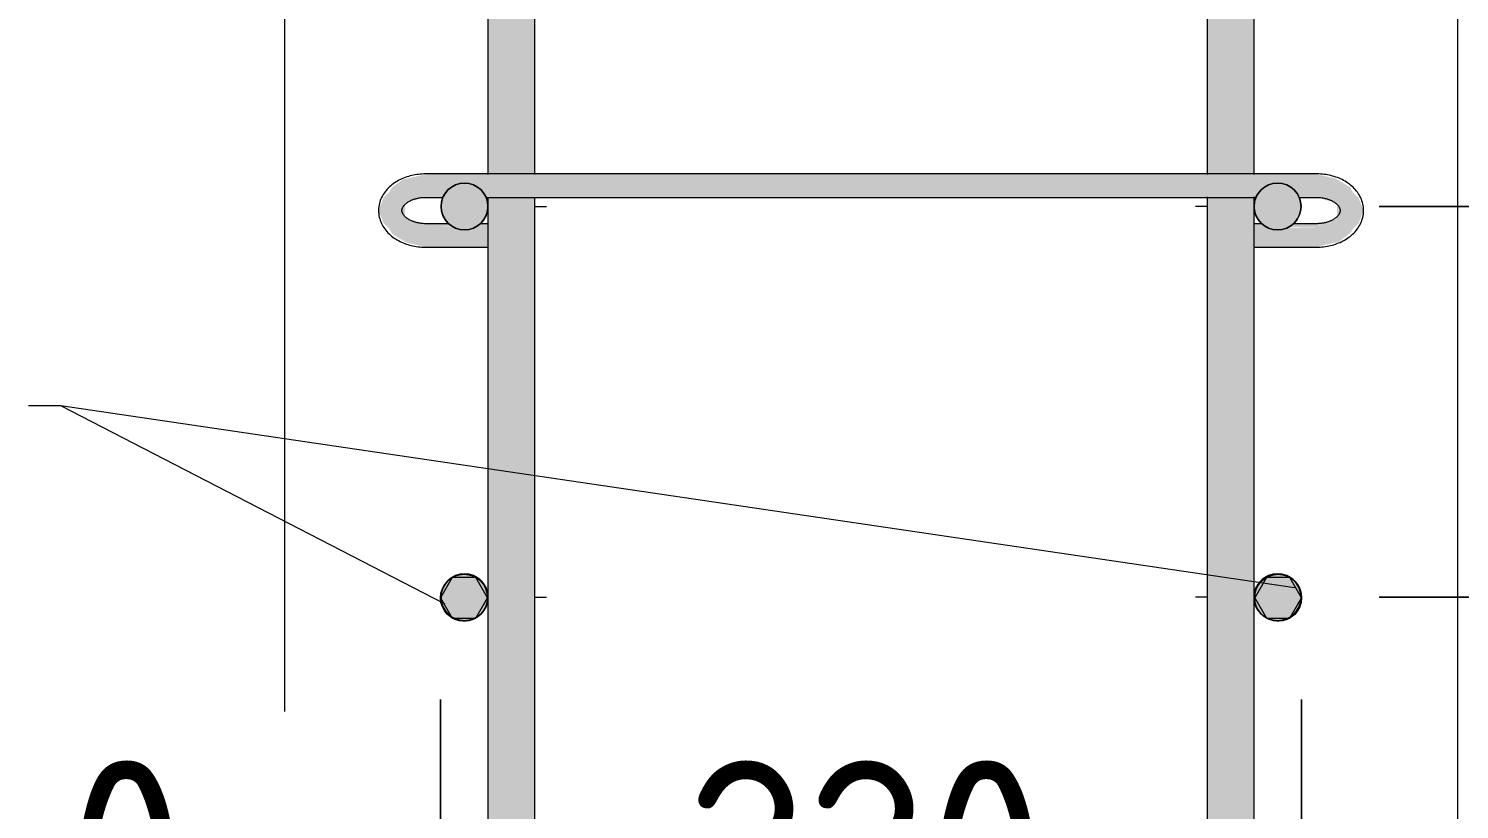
# Model space of a CAD drawing. Header units: millimetres. Extents: x 23200 to 49062, y -2858 to 35213.
# Drawn here: x 37135.6 to 37501.6, y -1504.3 to -1304.5 of the extents above; entities that cross this region are included whole.
import ezdxf

# ---------------------------------------------------------------- set-up
doc = ezdxf.new("R2010")
doc.units = ezdxf.units.MM
for name, color, linetype, lineweight in [('AA_Dim', 7, 'Continuous', 9), ('AA_Dim-20', 7, 'Continuous', 9), ('AA_Oformlenie', 7, 'Continuous', 9), ('AA_Vinoska', 7, 'Continuous', 9), ('AF_Stena_Гидроизоляция', 253, 'Continuous', 20), ('AF_Stena_Опалубка', 253, 'Continuous', 20), ('KR_Armatura', 7, 'Continuous', 20), ('KR_Armatura_Tonkie', 7, 'Continuous', 20)]:
    doc.layers.add(name, color=color, linetype=linetype, lineweight=lineweight)
doc.styles.add('ISOCPEUR_1', font='isocpeur.ttf', dxfattribs={"width": 0.9, "height": 50})
doc.dimstyles.new('00_Точн_3_знака__прозр_', dxfattribs={"dimscale": 304.8, "dimtxt": 49.799059, "dimasz": 0.111549, "dimexe": 0.098425, "dimexo": 0.065617, "dimgap": 0.006562, "dimtad": 1, "dimdec": 3, "dimrnd": 0.001, "dimdsep": 46, "dimtxsty": 'ISOCPEUR_1', "dimblk1": 'OBLIQUE', "dimblk2": 'OBLIQUE', "dimsah": 1, "dimcen": 0.09, "dimdle": 0.098425, "dimazin": 0, "dimtfac": 1, "dimtdec": 4, "dimtix": 1, "dimtmove": 0, "dimatfit": 3, "dimfxl": 1, "dimtvp": 1, "dimtolj": 1, "dimtzin": 0, "dimlwd": 18, "dimlwe": 18, "dimarcsym": 2})
doc.dimstyles.new('00_Точн_3_знака__прозр__1', dxfattribs={"dimscale": 304.8, "dimtxt": 49.799059, "dimasz": 0.111549, "dimexe": 0.098425, "dimexo": 0.065617, "dimgap": 0.006562, "dimtad": 1, "dimdec": 3, "dimrnd": 0.001, "dimdsep": 46, "dimtxsty": 'ISOCPEUR_1', "dimblk1": 'OBLIQUE', "dimblk2": 'OBLIQUE', "dimsah": 1, "dimcen": 0.09, "dimdle": 0.098425, "dimazin": 0, "dimtfac": 1, "dimtdec": 4, "dimtix": 1, "dimtmove": 1, "dimatfit": 3, "dimfxl": 1, "dimtvp": 1, "dimtolj": 1, "dimtzin": 0, "dimlwd": 18, "dimlwe": 18, "dimarcsym": 2})
doc.dimstyles.new('05_Округл_1мм__непрозр_', dxfattribs={"dimscale": 304.8, "dimtxt": 49.799059, "dimasz": 0.111549, "dimexe": 0.098425, "dimexo": 0.065617, "dimgap": 0.006562, "dimtad": 1, "dimdec": 0, "dimdsep": 46, "dimtxsty": 'ISOCPEUR_1', "dimblk1": 'OBLIQUE', "dimblk2": 'OBLIQUE', "dimsah": 1, "dimcen": 0.09, "dimdle": 0.098425, "dimazin": 0, "dimtfac": 1, "dimtdec": 4, "dimtix": 1, "dimtmove": 1, "dimatfit": 3, "dimfxl": 1, "dimtvp": 1, "dimtfill": 1, "dimtolj": 1, "dimtzin": 0, "dimlwd": 18, "dimlwe": 18, "dimarcsym": 2})
doc.dimstyles.new('05_Округл_1мм__непрозр__1', dxfattribs={"dimscale": 304.8, "dimtxt": 49.799059, "dimasz": 0.111549, "dimexe": 0.098425, "dimexo": 0.065617, "dimgap": 0.006562, "dimtad": 1, "dimdec": 0, "dimdsep": 46, "dimtxsty": 'ISOCPEUR_1', "dimblk1": 'OBLIQUE', "dimblk2": 'OBLIQUE', "dimsah": 1, "dimcen": 0.09, "dimdle": 0.098425, "dimazin": 0, "dimtfac": 1, "dimtdec": 4, "dimtix": 1, "dimtmove": 0, "dimatfit": 3, "dimfxl": 1, "dimtvp": 1, "dimtfill": 1, "dimtolj": 1, "dimtzin": 0, "dimlwd": 18, "dimlwe": 18, "dimarcsym": 2})

# ---------------------------------------------------------------- blocks, each defined once
blk = doc.blocks.new('265_Выпуск П одной длины _НесАрм_РабПлоск_ - В2 _d12_ T_300-3836849-Сечение 8')
at = {"layer": 'KR_Armatura_Tonkie'}
h = blk.add_hatch(color=256, dxfattribs=at)
h.paths.add_polyline_path([(27406.51, -1918.47), (27414.06, -1918.47), (27413.86, -1708), (27402.06, -1708), (27402.27, -1918.47), (27405.06, -1918.47)])
h.paths.add_polyline_path([(27403.03, -1692), (27414.06, -1692), (27413.86, -1647.68), (27402.06, -1647.68), (27402.27, -1692), (27402.87, -1692)])
h.paths.add_polyline_path([(27408.06, -1641.75), (27414.06, -1641.68), (27413.86, -1347.68), (27402.06, -1347.68), (27402.27, -1641.68), (27406.83, -1641.73)])
h.paths.add_polyline_path([(27408.06, -1341.75), (27414.06, -1341.68), (27413.86, -1296.73), (27402.06, -1296.73), (27402.27, -1341.68), (27407.18, -1341.74)])
h.paths.add_polyline_path([(27408.8, -1280.73), (27414.06, -1280.73), (27413.86, -1103.13), (27402.06, -1103.13), (27402.27, -1280.73), (27408.06, -1280.73)])
h.paths.add_polyline_path([(27403.45, -1095.13), (27414.06, -1095.13), (27413.86, -582.47), (27402.06, -582.47), (27402.27, -1095.13), (27402.87, -1095.13)])
h = blk.add_hatch(color=256, dxfattribs=at)
h.paths.add_polyline_path([(27589.06, -1918.47), (27598.06, -1918.47), (27597.86, -1708), (27586.06, -1708), (27586.29, -1918.47), (27587.82, -1918.47)])
h.paths.add_polyline_path([(27596.3, -1692), (27598.06, -1692), (27597.86, -1647.68), (27586.06, -1647.68), (27586.27, -1692), (27595.27, -1692)])
h.paths.add_polyline_path([(27592.06, -1641.75), (27598.06, -1641.68), (27597.86, -1347.68), (27586.06, -1347.68), (27586.27, -1641.68), (27590.83, -1641.73)])
h.paths.add_polyline_path([(27592.06, -1341.75), (27598.06, -1341.68), (27597.86, -1296.73), (27586.06, -1296.73), (27586.27, -1341.68), (27591.18, -1341.74)])
h.paths.add_polyline_path([(27592.8, -1280.73), (27598.06, -1280.73), (27597.86, -1103.89), (27590.51, -1103.13), (27586.06, -1103.13), (27586.27, -1280.73), (27592.06, -1280.73)])
h.paths.add_polyline_path([(27598.06, -1095.92), (27597.86, -582.47), (27586.06, -582.47), (27586.27, -1095.13), (27593.61, -1095.33), (27597.94, -1095.9)])
for p, q in [((27402.06, -1296.73), (27402.06, -1341.8)), ((27414.06, -1341.82), (27414.06, -1296.73)), ((27586.06, -1296.73), (27586.06, -1341.78)), ((27598.06, -1341.78), (27598.06, -1296.73)), ((27402.06, -1347.58), (27402.06, -1641.8)), ((27414.06, -1641.82), (27414.06, -1347.58)), ((27586.06, -1347.54), (27586.06, -1641.78)), ((27598.06, -1641.78), (27598.06, -1347.56))]:
    blk.add_line(p, q, dxfattribs=at)
blk = doc.blocks.new('265_Выпуск П одной длины _НесАрм_РабПлоск_ - В2 _d12_ T_300-V43-Сечение 8')
at = {"layer": 'KR_Armatura_Tonkie'}
for p, q in [((27402.06, -1296.73), (27402.06, -1341.69)), ((27414.06, -1341.69), (27414.06, -1296.73)), ((27586.06, -1296.73), (27586.06, -1341.68)), ((27598.06, -1341.68), (27598.06, -1296.73)), ((27402.06, -1347.68), (27402.06, -1354.45)), ((27414.06, -1641.69), (27414.06, -1347.68)), ((27586.06, -1347.67), (27586.06, -1641.68)), ((27598.06, -1354.41), (27598.06, -1347.67)), ((27402.06, -1360.41), (27402.06, -1641.69)), ((27598.06, -1641.68), (27598.06, -1360.37))]:
    blk.add_line(p, q, dxfattribs=at)
blk = doc.blocks.new('350_Стержень П торец СК-СГ _НесАрм_РабПлоск_ - 350_Стержень П торец СК-СГ _НесАрм_РабПлоск_-3935290-Сечение 8')
at = {"layer": 'KR_Armatura_Tonkie'}
for points in [[(27396.06, -1456), (27397.67, -1455.77), (27399.06, -1455.2), (27400.3, -1454.24), (27401.26, -1453), (27401.86, -1451.55), (27402.06, -1450), (27401.86, -1448.45), (27401.07, -1446.75), (27400.3, -1445.76), (27399.06, -1444.8), (27397.61, -1444.2), (27396.06, -1444), (27394.51, -1444.2), (27393.06, -1444.8), (27391.82, -1445.76), (27390.87, -1447), (27390.27, -1448.45), (27390.06, -1450), (27390.27, -1451.55), (27390.87, -1453), (27391.82, -1454.24), (27393.06, -1455.2), (27394.51, -1455.8)], [(27604.06, -1456), (27605.67, -1455.77), (27607.06, -1455.2), (27608.3, -1454.24), (27609.26, -1453), (27609.86, -1451.55), (27610.06, -1450), (27609.86, -1448.45), (27609.26, -1447), (27608.3, -1445.76), (27607.06, -1444.8), (27605.61, -1444.2), (27604.06, -1444), (27602.51, -1444.2), (27600.83, -1444.98), (27599.82, -1445.76), (27598.87, -1447), (27598.27, -1448.45), (27598.06, -1450), (27598.27, -1451.55), (27598.87, -1453), (27599.82, -1454.24), (27601.06, -1455.2), (27602.51, -1455.8)]]:
    blk.add_hatch(color=256, dxfattribs=at).paths.add_polyline_path(points)
at = {"layer": 'AA_Oformlenie'}
for centre, start, end in [((27396.06, -1450), 90, 270), ((27396.06, -1450), 270, 90), ((27604.06, -1450), 90, 270), ((27604.06, -1450), 270, 90)]:
    blk.add_arc(centre, 6, start, end, dxfattribs=at)
at = {"layer": 'KR_Armatura_Tonkie'}
for p, q in [((27414.06, -1450), (27417.06, -1450)), ((27586.06, -1450), (27583.06, -1450))]:
    blk.add_line(p, q, dxfattribs=at)
for centre in [(27396.06, -1450), (27604.06, -1450)]:
    blk.add_circle(centre, 6, dxfattribs=at)
blk = doc.blocks.new('350_Стержень П торец СК-СГ _НесАрм_РабПлоск_ - 350_Стержень П торец СК-СГ _НесАрм_РабПлоск_-3935272-Сечение 8')
at = {"layer": 'AA_Oformlenie'}
for centre, start, end in [((27396.06, -1450), 90, 254.4079), ((27396.06, -1450), 285.5921, 90), ((27604.06, -1450), 90, 254.4079), ((27604.06, -1450), 285.5921, 90), ((27396.06, -1450), 255, 270), ((27396.06, -1450), 270, 285), ((27604.06, -1450), 255, 270), ((27604.06, -1450), 270, 285)]:
    blk.add_arc(centre, 6, start, end, dxfattribs=at)
at = {"layer": 'KR_Armatura_Tonkie'}
for p, q in [((27414.06, -1450), (27417.06, -1450)), ((27586.06, -1450), (27583.06, -1450))]:
    blk.add_line(p, q, dxfattribs=at)
for centre, start, end in [((27396.06, -1450), 0, 180), ((27604.06, -1450), 0, 180), ((27396.06, -1450), 180, 254.4079), ((27396.06, -1450), 285.5921, 0), ((27604.06, -1450), 180, 254.4079), ((27604.06, -1450), 285.5921, 0), ((27396.06, -1450), 255, 285), ((27604.06, -1450), 255, 285)]:
    blk.add_arc(centre, 6, start, end, dxfattribs=at)
blk = doc.blocks.new('350_Стержень П торец СК-СГ _НесАрм_РабПлоск_ - 350_Стержень П торец СК-СГ _НесАрм_РабПлоск_-V46-Сечение 8')
at = {"layer": 'AA_Oformlenie'}
for centre, start, end in [((27396.06, -1350), 157.0629, 225), ((27396.06, -1350), 315, 22.9371), ((27604.06, -1350), 156.991, 225), ((27604.06, -1350), 312.0301, 22.9581)]:
    blk.add_arc(centre, 6, start, end, dxfattribs=at)
at = {"layer": 'KR_Armatura_Tonkie'}
for p, q in [((27414.06, -1350), (27417.06, -1350)), ((27586.06, -1350), (27583.06, -1350))]:
    blk.add_line(p, q, dxfattribs=at)
for centre, start, end in [((27396.06, -1350), 157.0629, 180), ((27396.06, -1350), 180, 225), ((27396.06, -1350), 315, 0), ((27396.06, -1350), 0, 22.9371), ((27604.06, -1350), 156.991, 180), ((27604.06, -1350), 180, 225), ((27604.06, -1350), 312.0301, 0), ((27604.06, -1350), 0, 22.9581)]:
    blk.add_arc(centre, 6, start, end, dxfattribs=at)
blk = doc.blocks.new('261_Шпилька массив _НесАрм_РабПлоск_ - 6 А240-3904075-Сечение 8')
at = {"layer": 'KR_Armatura_Tonkie'}
h = blk.add_hatch(color=256, dxfattribs=at)
h.paths.add_polyline_path([(27386.06, -1355.29), (27386.06, -1354.41), (27381.46, -1353.14), (27380.87, -1352.44), (27380.87, -1353.17), (27384.89, -1354.81)])
h.paths.add_polyline_path([(27374.06, -1351.05), (27376.79, -1346.38), (27375.39, -1347.69), (27374.12, -1350.91)])
h.paths.add_polyline_path([(27377.58, -1345.05), (27386.06, -1342.56), (27385.84, -1341.78), (27384.71, -1342.09), (27380.32, -1343.09), (27378.87, -1344.13)])
for points in [[(27386.06, -1360.41), (27386.06, -1355.29), (27380.87, -1353.17), (27380.87, -1349.1), (27386.06, -1347.58), (27386.06, -1342.56), (27377.58, -1345.05), (27374.06, -1351.05), (27375.39, -1354.34), (27376.73, -1355.59), (27377.58, -1357.05), (27381.17, -1359.23), (27385.84, -1360.31)], [(27386.06, -1342.56), (27614.06, -1342.56), (27614.06, -1341.68), (27386.06, -1341.78), (27386.06, -1342.08)], [(27512.05, -1347.68), (27598.63, -1347.56), (27599.05, -1346.76), (27600.27, -1345.41), (27601.46, -1344.64), (27602.59, -1344.19), (27604.06, -1344), (27605.61, -1344.2), (27607.06, -1344.8), (27608.63, -1346.18), (27610.06, -1347.68), (27614.06, -1347.58), (27614.06, -1342.56), (27386.06, -1342.56), (27386.06, -1347.68), (27390.63, -1347.58), (27391.02, -1346.8), (27392.21, -1345.46), (27393.36, -1344.68), (27394.59, -1344.19), (27396.06, -1344), (27397.61, -1344.2), (27399.06, -1344.8), (27400.66, -1346.22), (27402.06, -1347.68), (27467.65, -1347.68)], [(27614.06, -1360.41), (27614.82, -1360.13), (27619.8, -1359), (27622.78, -1356.65), (27623.33, -1355.71), (27624.73, -1354.4), (27626.06, -1351.05), (27622.55, -1345.05), (27614.06, -1342.56), (27614.06, -1347.68), (27618.72, -1349.01), (27619.26, -1349.65), (27619.26, -1353.17), (27614.06, -1355.29), (27614.06, -1360.31)], [(27386.06, -1360.41), (27402.06, -1360.31), (27402.06, -1355.29), (27398.84, -1355.29), (27396.75, -1355.91), (27395.37, -1355.91), (27394.34, -1355.72), (27393.06, -1355.29), (27386.06, -1355.29), (27386.06, -1360.31)], [(27614.06, -1360.41), (27614.06, -1355.29), (27606.43, -1355.46), (27604.75, -1355.91), (27603.37, -1355.91), (27601.94, -1355.56), (27600.83, -1355.29), (27598.06, -1355.29), (27598.06, -1360.41), (27600.83, -1360.41)]]:
    blk.add_hatch(color=256, dxfattribs=at).paths.add_polyline_path(points)
h = blk.add_hatch(color=256, dxfattribs=at)
h.paths.add_polyline_path([(27614.06, -1355.29), (27619.26, -1352.99), (27614.06, -1354.51), (27614.06, -1354.81)])
h.paths.add_polyline_path([(27626.06, -1351.05), (27624.75, -1347.77), (27623.4, -1346.5), (27624.3, -1348.05)])
h.paths.add_polyline_path([(27622.55, -1345.05), (27618.95, -1342.86), (27614.06, -1341.78), (27614.06, -1342.56), (27619.64, -1344.19)])
h = blk.add_hatch(color=256, dxfattribs=at)
h.paths.add_polyline_path([(27386.06, -1355.29), (27393.03, -1355.17), (27391.95, -1354.41), (27386.06, -1354.51), (27386.06, -1354.81)])
h.paths.add_polyline_path([(27402.06, -1355.29), (27402.06, -1354.41), (27399.95, -1354.51), (27399.01, -1355.29), (27401.07, -1355.29)])
h = blk.add_hatch(color=256, dxfattribs=at)
h.paths.add_polyline_path([(27606.84, -1355.29), (27614.06, -1355.29), (27614.06, -1354.41), (27607.95, -1354.51), (27607.06, -1355.2)])
h.paths.add_polyline_path([(27598.27, -1355.29), (27601.06, -1355.2), (27599.95, -1354.41), (27598.06, -1354.64), (27598.06, -1355.29)])
for p, q in [((27614.06, -1341.68), (27386.06, -1341.68)), ((27386.06, -1347.68), (27390.58, -1347.68)), ((27401.54, -1347.68), (27598.58, -1347.68)), ((27609.54, -1347.68), (27614.06, -1347.68)), ((27392.04, -1354.41), (27386.06, -1354.41)), ((27402.06, -1354.41), (27400.09, -1354.41)), ((27600.04, -1354.41), (27598.06, -1354.41)), ((27614.06, -1354.41), (27608.09, -1354.41)), ((27386.06, -1360.41), (27402.06, -1360.41)), ((27598.06, -1360.41), (27614.06, -1360.41))]:
    blk.add_line(p, q, dxfattribs=at)
at = {"layer": 'KR_Armatura_Tonkie', "flags": 128}
for points in [[(27386.06, -1341.68), (27385.62, -1341.69), (27385.17, -1341.71), (27384.73, -1341.74), (27384.29, -1341.78), (27383.85, -1341.84), (27383.41, -1341.91), (27382.98, -1341.99), (27382.55, -1342.08), (27382.12, -1342.19), (27381.7, -1342.31), (27381.28, -1342.44), (27380.87, -1342.59), (27380.46, -1342.74), (27380.07, -1342.91), (27379.67, -1343.09), (27379.29, -1343.29), (27378.91, -1343.49), (27378.55, -1343.71), (27378.19, -1343.94), (27377.84, -1344.19), (27377.5, -1344.44), (27377.18, -1344.71), (27376.86, -1344.99), (27376.56, -1345.28), (27376.27, -1345.59), (27375.99, -1345.91), (27375.73, -1346.24), (27375.49, -1346.58), (27375.26, -1346.93), (27375.04, -1347.29), (27374.85, -1347.67), (27374.68, -1348.05), (27374.52, -1348.44), (27374.39, -1348.84), (27374.28, -1349.25), (27374.19, -1349.67), (27374.12, -1350.09), (27374.08, -1350.51), (27374.06, -1350.93), (27374.06, -1351.05)], [(27626.06, -1351.05), (27626.05, -1350.62), (27626.01, -1350.2), (27625.95, -1349.78), (27625.87, -1349.36), (27625.77, -1348.95), (27625.64, -1348.55), (27625.49, -1348.16), (27625.32, -1347.77), (27625.13, -1347.39), (27624.93, -1347.03), (27624.7, -1346.67), (27624.46, -1346.33), (27624.2, -1346), (27623.93, -1345.67), (27623.65, -1345.37), (27623.35, -1345.07), (27623.03, -1344.79), (27622.71, -1344.51), (27622.38, -1344.25), (27622.03, -1344.01), (27621.68, -1343.77), (27621.31, -1343.55), (27620.94, -1343.34), (27620.55, -1343.14), (27620.16, -1342.96), (27619.77, -1342.79), (27619.36, -1342.63), (27618.95, -1342.48), (27618.54, -1342.34), (27618.12, -1342.22), (27617.69, -1342.11), (27617.26, -1342.01), (27616.83, -1341.93), (27616.39, -1341.86), (27615.95, -1341.8), (27615.51, -1341.75), (27615.07, -1341.71), (27614.63, -1341.69), (27614.18, -1341.68), (27614.06, -1341.68)], [(27380.06, -1351.05), (27380.06, -1350.96), (27380.07, -1350.87), (27380.08, -1350.79), (27380.1, -1350.7), (27380.13, -1350.61), (27380.15, -1350.51), (27380.19, -1350.42), (27380.24, -1350.32), (27380.29, -1350.21), (27380.35, -1350.11), (27380.42, -1350), (27380.49, -1349.89), (27380.58, -1349.77), (27380.68, -1349.66), (27380.79, -1349.54), (27380.91, -1349.42), (27381.04, -1349.3), (27381.18, -1349.18), (27381.33, -1349.07), (27381.49, -1348.95), (27381.66, -1348.84), (27381.84, -1348.73), (27382.03, -1348.62), (27382.23, -1348.52), (27382.44, -1348.42), (27382.66, -1348.33), (27382.88, -1348.24), (27383.11, -1348.16), (27383.35, -1348.08), (27383.6, -1348.01), (27383.85, -1347.94), (27384.1, -1347.88), (27384.36, -1347.83), (27384.63, -1347.79), (27384.9, -1347.75), (27385.17, -1347.72), (27385.44, -1347.7), (27385.71, -1347.69), (27385.99, -1347.68), (27386.06, -1347.68)], [(27614.06, -1347.68), (27614.34, -1347.69), (27614.61, -1347.7), (27614.88, -1347.72), (27615.16, -1347.74), (27615.42, -1347.78), (27615.69, -1347.82), (27615.95, -1347.87), (27616.21, -1347.93), (27616.46, -1347.99), (27616.71, -1348.06), (27616.95, -1348.13), (27617.18, -1348.22), (27617.41, -1348.3), (27617.63, -1348.4), (27617.84, -1348.49), (27618.04, -1348.6), (27618.23, -1348.7), (27618.42, -1348.81), (27618.59, -1348.92), (27618.75, -1349.04), (27618.91, -1349.15), (27619.05, -1349.27), (27619.18, -1349.39), (27619.3, -1349.51), (27619.41, -1349.62), (27619.52, -1349.74), (27619.61, -1349.85), (27619.69, -1349.97), (27619.76, -1350.08), (27619.82, -1350.18), (27619.88, -1350.29), (27619.92, -1350.39), (27619.96, -1350.49), (27619.99, -1350.58), (27620.02, -1350.67), (27620.04, -1350.76), (27620.05, -1350.85), (27620.06, -1350.94), (27620.06, -1351.02), (27620.06, -1351.05)], [(27374.06, -1351.05), (27374.07, -1351.47), (27374.11, -1351.89), (27374.17, -1352.31), (27374.25, -1352.73), (27374.36, -1353.14), (27374.48, -1353.54), (27374.63, -1353.93), (27374.8, -1354.32), (27374.99, -1354.7), (27375.2, -1355.06), (27375.42, -1355.42), (27375.66, -1355.76), (27375.92, -1356.1), (27376.19, -1356.42), (27376.48, -1356.72), (27376.78, -1357.02), (27377.09, -1357.31), (27377.41, -1357.58), (27377.75, -1357.84), (27378.09, -1358.08), (27378.45, -1358.32), (27378.81, -1358.54), (27379.19, -1358.75), (27379.57, -1358.95), (27379.96, -1359.13), (27380.36, -1359.3), (27380.76, -1359.46), (27381.17, -1359.61), (27381.58, -1359.75), (27382.01, -1359.87), (27382.43, -1359.98), (27382.86, -1360.08), (27383.29, -1360.16), (27383.73, -1360.23), (27384.17, -1360.29), (27384.61, -1360.34), (27385.05, -1360.38), (27385.5, -1360.4), (27385.94, -1360.41), (27386.06, -1360.41)], [(27386.06, -1354.41), (27385.79, -1354.41), (27385.51, -1354.39), (27385.24, -1354.37), (27384.97, -1354.35), (27384.7, -1354.31), (27384.43, -1354.27), (27384.17, -1354.22), (27383.92, -1354.17), (27383.66, -1354.1), (27383.42, -1354.03), (27383.18, -1353.96), (27382.94, -1353.87), (27382.72, -1353.79), (27382.5, -1353.69), (27382.29, -1353.6), (27382.08, -1353.5), (27381.89, -1353.39), (27381.71, -1353.28), (27381.53, -1353.17), (27381.37, -1353.05), (27381.22, -1352.94), (27381.08, -1352.82), (27380.94, -1352.7), (27380.82, -1352.58), (27380.71, -1352.47), (27380.61, -1352.35), (27380.52, -1352.24), (27380.44, -1352.12), (27380.36, -1352.01), (27380.3, -1351.91), (27380.25, -1351.8), (27380.2, -1351.7), (27380.16, -1351.6), (27380.13, -1351.51), (27380.11, -1351.42), (27380.09, -1351.33), (27380.07, -1351.24), (27380.07, -1351.15), (27380.06, -1351.07), (27380.06, -1351.05)], [(27614.06, -1360.41), (27614.51, -1360.4), (27614.95, -1360.38), (27615.39, -1360.35), (27615.84, -1360.31), (27616.28, -1360.25), (27616.71, -1360.18), (27617.15, -1360.1), (27617.58, -1360.01), (27618, -1359.9), (27618.43, -1359.78), (27618.84, -1359.65), (27619.25, -1359.51), (27619.66, -1359.35), (27620.06, -1359.18), (27620.45, -1359), (27620.83, -1358.8), (27621.21, -1358.6), (27621.58, -1358.38), (27621.94, -1358.15), (27622.28, -1357.9), (27622.62, -1357.65), (27622.95, -1357.38), (27623.26, -1357.1), (27623.57, -1356.81), (27623.86, -1356.5), (27624.13, -1356.18), (27624.39, -1355.85), (27624.64, -1355.51), (27624.87, -1355.16), (27625.08, -1354.8), (27625.27, -1354.42), (27625.45, -1354.04), (27625.6, -1353.65), (27625.73, -1353.25), (27625.85, -1352.84), (27625.93, -1352.42), (27626, -1352.01), (27626.04, -1351.58), (27626.06, -1351.16), (27626.06, -1351.05)], [(27620.06, -1351.05), (27620.06, -1351.13), (27620.05, -1351.22), (27620.04, -1351.3), (27620.02, -1351.39), (27620, -1351.48), (27619.97, -1351.58), (27619.93, -1351.67), (27619.89, -1351.77), (27619.84, -1351.88), (27619.78, -1351.98), (27619.71, -1352.09), (27619.63, -1352.21), (27619.54, -1352.32), (27619.44, -1352.44), (27619.33, -1352.55), (27619.21, -1352.67), (27619.09, -1352.79), (27618.95, -1352.91), (27618.79, -1353.02), (27618.63, -1353.14), (27618.46, -1353.25), (27618.28, -1353.36), (27618.09, -1353.47), (27617.89, -1353.57), (27617.68, -1353.67), (27617.47, -1353.76), (27617.24, -1353.85), (27617.01, -1353.94), (27616.77, -1354.01), (27616.53, -1354.08), (27616.28, -1354.15), (27616.02, -1354.21), (27615.76, -1354.26), (27615.5, -1354.3), (27615.23, -1354.34), (27614.96, -1354.37), (27614.69, -1354.39), (27614.41, -1354.4), (27614.14, -1354.41), (27614.06, -1354.41)]]:
    blk.add_lwpolyline(points, dxfattribs=at)
blk = doc.blocks.new('261_Шпилька массив _НесАрм_РабПлоск_ - 6 А240-3910579-Сечение 8')
at = {"layer": 'KR_Armatura_Tonkie'}
for p, q in [((27618.59, -1348.92), (27618.75, -1349.04)), ((27381.53, -1353.17), (27381.37, -1353.05))]:
    blk.add_line(p, q, dxfattribs=at)
at = {"layer": 'KR_Armatura_Tonkie', "flags": 128}
for points in [[(27386.06, -1341.68), (27385.62, -1341.69), (27385.17, -1341.71), (27384.73, -1341.74), (27384.29, -1341.78), (27383.85, -1341.84), (27383.41, -1341.91), (27382.98, -1341.99), (27382.55, -1342.08), (27382.12, -1342.19), (27381.7, -1342.31), (27381.28, -1342.44), (27380.87, -1342.59), (27380.46, -1342.74), (27380.07, -1342.91), (27379.67, -1343.09), (27379.29, -1343.29), (27378.91, -1343.49), (27378.55, -1343.71), (27378.19, -1343.94), (27377.84, -1344.19), (27377.5, -1344.44), (27377.18, -1344.71), (27376.86, -1344.99), (27376.56, -1345.28), (27376.27, -1345.59), (27375.99, -1345.91), (27375.73, -1346.24), (27375.49, -1346.58), (27375.26, -1346.93), (27375.04, -1347.29), (27374.85, -1347.67), (27374.68, -1348.05), (27374.52, -1348.44), (27374.39, -1348.84), (27374.28, -1349.25), (27374.19, -1349.67), (27374.12, -1350.09), (27374.08, -1350.51), (27374.06, -1350.93), (27374.06, -1351.05)], [(27626.06, -1351.05), (27626.05, -1350.62), (27626.01, -1350.2), (27625.95, -1349.78), (27625.87, -1349.36), (27625.77, -1348.95), (27625.64, -1348.55), (27625.49, -1348.16), (27625.32, -1347.77), (27625.13, -1347.39), (27624.93, -1347.03), (27624.7, -1346.67), (27624.46, -1346.33), (27624.2, -1346), (27623.93, -1345.67), (27623.65, -1345.37), (27623.35, -1345.07), (27623.03, -1344.79), (27622.71, -1344.51), (27622.38, -1344.25), (27622.03, -1344.01), (27621.68, -1343.77), (27621.31, -1343.55), (27620.94, -1343.34), (27620.55, -1343.14), (27620.16, -1342.96), (27619.77, -1342.79), (27619.36, -1342.63), (27618.95, -1342.48), (27618.54, -1342.34), (27618.12, -1342.22), (27617.69, -1342.11), (27617.26, -1342.01), (27616.83, -1341.93), (27616.39, -1341.86), (27615.95, -1341.8), (27615.51, -1341.75), (27615.07, -1341.71), (27614.63, -1341.69), (27614.18, -1341.68), (27614.06, -1341.68)], [(27380.91, -1349.42), (27381.04, -1349.3), (27381.18, -1349.18), (27381.33, -1349.07), (27381.49, -1348.95)], [(27374.06, -1351.05), (27374.07, -1351.47), (27374.11, -1351.89), (27374.17, -1352.31), (27374.25, -1352.73), (27374.36, -1353.14), (27374.48, -1353.54), (27374.63, -1353.93), (27374.8, -1354.32), (27374.99, -1354.7), (27375.2, -1355.06), (27375.42, -1355.42), (27375.66, -1355.76), (27375.92, -1356.1), (27376.19, -1356.42), (27376.48, -1356.72), (27376.78, -1357.02), (27377.09, -1357.31), (27377.41, -1357.58), (27377.75, -1357.84), (27378.09, -1358.08), (27378.45, -1358.32), (27378.81, -1358.54), (27379.19, -1358.75), (27379.57, -1358.95), (27379.96, -1359.13), (27380.36, -1359.3), (27380.76, -1359.46), (27381.17, -1359.61), (27381.58, -1359.75), (27382.01, -1359.87), (27382.43, -1359.98), (27382.86, -1360.08), (27383.29, -1360.16), (27383.73, -1360.23), (27384.17, -1360.29), (27384.61, -1360.34), (27385.05, -1360.38), (27385.5, -1360.4), (27385.94, -1360.41), (27386.06, -1360.41)], [(27614.06, -1360.41), (27614.51, -1360.4), (27614.95, -1360.38), (27615.39, -1360.35), (27615.84, -1360.31), (27616.28, -1360.25), (27616.71, -1360.18), (27617.15, -1360.1), (27617.58, -1360.01), (27618, -1359.9), (27618.43, -1359.78), (27618.84, -1359.65), (27619.25, -1359.51), (27619.66, -1359.35), (27620.06, -1359.18), (27620.45, -1359), (27620.83, -1358.8), (27621.21, -1358.6), (27621.58, -1358.38), (27621.94, -1358.15), (27622.28, -1357.9), (27622.62, -1357.65), (27622.95, -1357.38), (27623.26, -1357.1), (27623.57, -1356.81), (27623.86, -1356.5), (27624.13, -1356.18), (27624.39, -1355.85), (27624.64, -1355.51), (27624.87, -1355.16), (27625.08, -1354.8), (27625.27, -1354.42), (27625.45, -1354.04), (27625.6, -1353.65), (27625.73, -1353.25), (27625.85, -1352.84), (27625.93, -1352.42), (27626, -1352.01), (27626.04, -1351.58), (27626.06, -1351.16), (27626.06, -1351.05)], [(27619.21, -1352.67), (27619.09, -1352.79), (27618.95, -1352.91), (27618.79, -1353.02), (27618.63, -1353.14)]]:
    blk.add_lwpolyline(points, dxfattribs=at)
blk = doc.blocks.new('DIMBLOCK102-Сечение 8')
at = {"layer": 'AA_Dim-20', "lineweight": 18}
for p, q in [((37240.97, -1476.13), (37240.97, -1589.08)), ((37240.97, -1559.08), (37240.97, -1476.13)), ((37201.11, -1555.04), (37201.11, -1589.08)), ((37201.11, -1559.08), (37201.11, -1555.04)), ((37035.64, -1559.08), (37206.95, -1559.08)), ((37171.11, -1559.08), (37240.97, -1559.08)), ((37206.95, -1559.08), (37221.04, -1559.08))]:
    blk.add_line(p, q, dxfattribs=at)
at = {"layer": 'AA_Dim-20', "lineweight": 30}
for p, q in [((37201.11, -1559.08), (37218.11, -1542.08)), ((37240.97, -1559.08), (37257.97, -1542.08)), ((37201.11, -1559.08), (37184.11, -1576.08)), ((37240.97, -1559.08), (37223.97, -1576.08))]:
    blk.add_line(p, q, dxfattribs=at)
at = {"layer": 'AA_Dim-20', "color": 0, "lineweight": 18, "insert": (37035.64, -1491.76), "char_height": 50, "width": 181.575, "attachment_point": 1, "line_spacing_factor": 1.149209, "style": 'ISOCPEUR_1', "bg_fill": 3, "box_fill_scale": 1.25, "bg_fill_color": 256, "bg_fill_true_color": 13158600, "bg_fill_transparency": 0}
blk.add_mtext('з.с.40', dxfattribs=at)
blk = doc.blocks.new('_Oblique')
at = {"color": 0, "linetype": 'ByBlock', "lineweight": -2}
blk.add_line((-0.5, -0.5), (0.5, 0.5), dxfattribs=at)
blk = doc.blocks.new('DIMBLOCK103-Сечение 8')
at = {"layer": 'AA_Dim-20', "lineweight": 18}
for p, q in [((37240.97, -1476.13), (37240.97, -1589.08)), ((37240.97, -1559.08), (37240.97, -1476.13)), ((37461.25, -1476.13), (37461.25, -1589.08)), ((37461.25, -1559.08), (37461.25, -1476.13)), ((37240.97, -1559.08), (37461.25, -1559.08))]:
    blk.add_line(p, q, dxfattribs=at)
at = {"layer": 'AA_Dim-20', "lineweight": 30}
for p, q in [((37240.97, -1559.08), (37257.97, -1542.08)), ((37461.25, -1559.08), (37478.25, -1542.08)), ((37240.97, -1559.08), (37223.97, -1576.08)), ((37461.25, -1559.08), (37444.25, -1576.08))]:
    blk.add_line(p, q, dxfattribs=at)
at = {"layer": 'AA_Dim-20', "color": 0, "lineweight": 18, "insert": (37303.71, -1491.76), "char_height": 50, "width": 113.7717, "attachment_point": 1, "line_spacing_factor": 1.149209, "style": 'ISOCPEUR_1', "bg_fill": 3, "box_fill_scale": 1.25, "bg_fill_color": 256, "bg_fill_true_color": 13158600, "bg_fill_transparency": 0}
blk.add_mtext('220', dxfattribs=at)
blk = doc.blocks.new('DIMBLOCK104-Сечение 8')
at = {"layer": 'AA_Dim-20', "lineweight": 18}
for p, q in [((37461.25, -1476.13), (37461.25, -1589.08)), ((37461.25, -1559.08), (37461.25, -1476.13)), ((37501.11, -1555.04), (37501.11, -1589.08)), ((37501.11, -1559.08), (37501.11, -1555.04)), ((37461.25, -1559.08), (37531.11, -1559.08)), ((37510.48, -1559.08), (37481.18, -1559.08)), ((37681.79, -1559.08), (37510.48, -1559.08))]:
    blk.add_line(p, q, dxfattribs=at)
at = {"layer": 'AA_Dim-20', "lineweight": 30}
for p, q in [((37461.25, -1559.08), (37478.25, -1542.08)), ((37501.11, -1559.08), (37518.11, -1542.08)), ((37461.25, -1559.08), (37444.25, -1576.08)), ((37501.11, -1559.08), (37484.11, -1576.08))]:
    blk.add_line(p, q, dxfattribs=at)
at = {"layer": 'AA_Dim-20', "color": 0, "lineweight": 18, "insert": (37530.48, -1491.76), "char_height": 50, "width": 181.575, "attachment_point": 1, "line_spacing_factor": 1.149209, "style": 'ISOCPEUR_1', "bg_fill": 3, "box_fill_scale": 1.25, "bg_fill_color": 256, "bg_fill_true_color": 13158600, "bg_fill_transparency": 0}
blk.add_mtext('з.с.40', dxfattribs=at)
blk = doc.blocks.new('DIMBLOCK108-Сечение 8')
at = {"layer": 'AA_Dim-20', "lineweight": 18}
for p, q in [((37911.3, -1247.29), (37911.3, -1353.48)), ((37911.3, -1320), (37911.3, -1450)), ((37481.11, -1350), (37941.3, -1350)), ((37911.3, -1350), (37481.11, -1350)), ((37911.3, -1353.48), (37911.3, -1400)), ((37481.11, -1450), (37941.3, -1450)), ((37911.3, -1450), (37481.11, -1450))]:
    blk.add_line(p, q, dxfattribs=at)
at = {"layer": 'AA_Dim-20', "lineweight": 30}
for p, q in [((37911.3, -1350), (37894.3, -1333)), ((37911.3, -1350), (37928.3, -1367)), ((37911.3, -1450), (37894.3, -1433)), ((37911.3, -1450), (37928.3, -1467))]:
    blk.add_line(p, q, dxfattribs=at)
at = {"layer": 'AA_Dim-20', "color": 0, "lineweight": 18, "insert": (37843.98, -1333.48), "char_height": 50, "width": 103.4288, "attachment_point": 1, "rotation": 90, "line_spacing_factor": 1.149209, "style": 'ISOCPEUR_1'}
blk.add_mtext('100', dxfattribs=at)
blk = doc.blocks.new('DIMBLOCK109-Сечение 8')
at = {"layer": 'AA_Dim-20', "lineweight": 30}
for p, q in [((37911.3, -1450), (37894.3, -1433)), ((37911.3, -1450), (37928.3, -1467)), ((37911.3, -1650), (37894.3, -1633)), ((37911.3, -1650), (37928.3, -1667))]:
    blk.add_line(p, q, dxfattribs=at)
at = {"layer": 'AA_Dim-20', "lineweight": 18}
for p, q in [((37481.11, -1450), (37941.3, -1450)), ((37911.3, -1450), (37481.11, -1450)), ((37911.3, -1450), (37911.3, -1650)), ((37481.11, -1650), (37941.3, -1650)), ((37911.3, -1650), (37481.11, -1650))]:
    blk.add_line(p, q, dxfattribs=at)
at = {"layer": 'AA_Dim-20', "color": 0, "lineweight": 18, "insert": (37843.98, -1597.4), "char_height": 50, "width": 113.7717, "attachment_point": 1, "rotation": 90, "line_spacing_factor": 1.149209, "style": 'ISOCPEUR_1'}
blk.add_mtext('200', dxfattribs=at)

msp = doc.modelspace()

# ---------------------------------------------------------------- hatches: boundary and pattern name
at = {"layer": 'KR_Armatura'}
h = msp.add_hatch(color=256, dxfattribs=at)
edge = h.paths.add_edge_path()
edge.add_arc((37246.967, -1450.1276), 6, 0, 360)
for points in [[(37249.967, -1455.3238), (37252.967, -1450.1276), (37249.967, -1444.9315), (37243.967, -1444.9315), (37240.967, -1450.1276), (37243.967, -1455.3238)], [(37458.2539, -1455.3238), (37461.2539, -1450.1276), (37458.2539, -1444.9315), (37452.2539, -1444.9315), (37449.2539, -1450.1276), (37452.2539, -1455.3238)]]:
    msp.add_hatch(color=256, dxfattribs=at).paths.add_polyline_path(points)
h = msp.add_hatch(color=256, dxfattribs=at)
edge = h.paths.add_edge_path()
edge.add_arc((37455.2539, -1450.1276), 6, 0, 360)

# ---------------------------------------------------------------- linework, layer by layer
at = {"layer": 'AA_Vinoska'}
for p, q in [((37143.8805, -1401.0447), (37135.6033, -1401.0447)), ((37143.8805, -1401.0447), (37135.6033, -1401.0447)), ((37242.173, -1451.7429), (37143.8805, -1401.0447)), ((37459.4511, -1447.6043), (37143.8805, -1401.0447))]:
    msp.add_line(p, q, dxfattribs=at)
at = {"layer": 'AF_Stena_Гидроизоляция'}
msp.add_line((37501.1104, -1200), (37501.1104, -2000), dxfattribs=at)
at = {"layer": 'AF_Stena_Опалубка'}
for p, q in [((37201.1104, -1700.1276), (37201.1104, -1288.6066)), ((37501.1104, -1288.6066), (37501.1104, -1700.1276))]:
    msp.add_line(p, q, dxfattribs=at)
at = {"layer": 'KR_Armatura'}
for p, q in [((37243.967, -1444.9315), (37240.967, -1450.1276)), ((37249.967, -1444.9315), (37243.967, -1444.9315)), ((37252.967, -1450.1276), (37249.967, -1444.9315)), ((37452.2539, -1444.9315), (37449.2539, -1450.1276)), ((37458.2539, -1444.9315), (37452.2539, -1444.9315)), ((37461.2539, -1450.1276), (37458.2539, -1444.9315)), ((37240.967, -1450.1276), (37243.967, -1455.3238)), ((37249.967, -1455.3238), (37252.967, -1450.1276)), ((37449.2539, -1450.1276), (37452.2539, -1455.3238)), ((37458.2539, -1455.3238), (37461.2539, -1450.1276)), ((37243.967, -1455.3238), (37249.967, -1455.3238)), ((37452.2539, -1455.3238), (37458.2539, -1455.3238))]:
    msp.add_line(p, q, dxfattribs=at)
for centre in [(37246.967, -1450.1276), (37455.2539, -1450.1276)]:
    msp.add_circle(centre, 6, dxfattribs=at)

# ---------------------------------------------------------------- block references
at = {"layer": 'KR_Armatura_Tonkie'}
for name, p in [('265_Выпуск П одной длины _НесАрм_РабПлоск_ - В2 _d12_ T_300-3836849-Сечение 8', (9851.0486, 0)), ('265_Выпуск П одной длины _НесАрм_РабПлоск_ - В2 _d12_ T_300-V43-Сечение 8', (9851.0486, 0)), ('265_Выпуск П одной длины _НесАрм_РабПлоск_ - В2 _d12_ T_300-V43-Сечение 8', (9851.0486, 0)), ('265_Выпуск П одной длины _НесАрм_РабПлоск_ - В2 _d12_ T_300-V43-Сечение 8', (9851.0486, 0)), ('265_Выпуск П одной длины _НесАрм_РабПлоск_ - В2 _d12_ T_300-V43-Сечение 8', (9851.0486, 0)), ('265_Выпуск П одной длины _НесАрм_РабПлоск_ - В2 _d12_ T_300-V43-Сечение 8', (9851.0486, 0)), ('265_Выпуск П одной длины _НесАрм_РабПлоск_ - В2 _d12_ T_300-V43-Сечение 8', (9851.0486, 0)), ('265_Выпуск П одной длины _НесАрм_РабПлоск_ - В2 _d12_ T_300-V43-Сечение 8', (9851.0486, 0)), ('261_Шпилька массив _НесАрм_РабПлоск_ - 6 А240-3904075-Сечение 8', (9851.0486, 0)), ('261_Шпилька массив _НесАрм_РабПлоск_ - 6 А240-3910579-Сечение 8', (9851.0486, 0)), ('261_Шпилька массив _НесАрм_РабПлоск_ - 6 А240-3910579-Сечение 8', (9851.0486, 0)), ('261_Шпилька массив _НесАрм_РабПлоск_ - 6 А240-3910579-Сечение 8', (9851.0486, 0)), ('350_Стержень П торец СК-СГ _НесАрм_РабПлоск_ - 350_Стержень П торец СК-СГ _НесАрм_РабПлоск_-3935290-Сечение 8', (9851.0486, 100)), ('350_Стержень П торец СК-СГ _НесАрм_РабПлоск_ - 350_Стержень П торец СК-СГ _НесАрм_РабПлоск_-V46-Сечение 8', (9851.0486, 0)), ('350_Стержень П торец СК-СГ _НесАрм_РабПлоск_ - 350_Стержень П торец СК-СГ _НесАрм_РабПлоск_-3935272-Сечение 8', (9851.0486, 0)), ('350_Стержень П торец СК-СГ _НесАрм_РабПлоск_ - 350_Стержень П торец СК-СГ _НесАрм_РабПлоск_-3935290-Сечение 8', (9851.0486, 0))]:
    msp.add_blockref(name, p, dxfattribs=at)

# ---------------------------------------------------------------- next in the draw order: dimensions: what is measured, and where the dimension line sits
at = {"layer": 'AA_Dim', "lineweight": 18}
dim = msp.add_linear_dim(base=(37240.967, -1559.0811), p1=(37201.1104, -1535.0395), p2=(37240.967, -1456.1276), dimstyle='05_Округл_1мм__непрозр_', override={"dimpost": 'з.с.<>', "dimfxl": 88.405991}, dxfattribs=at)
dim.commit()
dim.dimension.update_dxf_attribs({"geometry": 'DIMBLOCK102-Сечение 8', "text_midpoint": (37126.4285, -1525.0916), "dimtype": 160})

# ---------------------------------------------------------------- next in the draw order: dimensions: what is measured, and where the dimension line sits
dim = msp.add_linear_dim(base=(37461.2539, -1559.0811), p1=(37240.967, -1456.1276), p2=(37461.2539, -1456.1276), dimstyle='05_Округл_1мм__непрозр__1', override={"dimpost": '<>', "dimfxl": 220.286909}, dxfattribs=at)
dim.commit()
dim.dimension.update_dxf_attribs({"geometry": 'DIMBLOCK103-Сечение 8', "text_midpoint": (37351.1104, -1532.0811)})

# ---------------------------------------------------------------- next in the draw order: dimensions: what is measured, and where the dimension line sits
dim = msp.add_linear_dim(base=(37501.1104, -1559.0811), p1=(37461.2539, -1456.1276), p2=(37501.1104, -1535.0395), dimstyle='05_Округл_1мм__непрозр_', override={"dimpost": 'з.с.<>', "dimfxl": 88.405991}, dxfattribs=at)
dim.commit()
dim.dimension.update_dxf_attribs({"geometry": 'DIMBLOCK104-Сечение 8', "text_midpoint": (37621.2648, -1525.0916), "dimtype": 160})

# ---------------------------------------------------------------- next in the draw order: dimensions: what is measured, and where the dimension line sits
dim = msp.add_linear_dim(base=(37911.299, -1450), p1=(37461.1104, -1350), p2=(37461.1104, -1450), angle=90, dimstyle='00_Точн_3_знака__прозр__1', override={"dimpost": '<>', "dimfxl": 100}, dxfattribs=at)
dim.commit()
dim.dimension.update_dxf_attribs({"geometry": 'DIMBLOCK108-Сечение 8', "text_midpoint": (37877.3096, -1281.769), "dimtype": 160, "text_rotation": 90})
dim = msp.add_linear_dim(base=(37911.299, -1650), p1=(37461.1104, -1450), p2=(37461.1104, -1650), angle=90, dimstyle='00_Точн_3_знака__прозр_', override={"dimpost": '<>', "dimfxl": 200}, dxfattribs=at)
dim.commit()
dim.dimension.update_dxf_attribs({"geometry": 'DIMBLOCK109-Сечение 8', "text_midpoint": (37884.299, -1550)})

doc.saveas('drawing.dxf')
